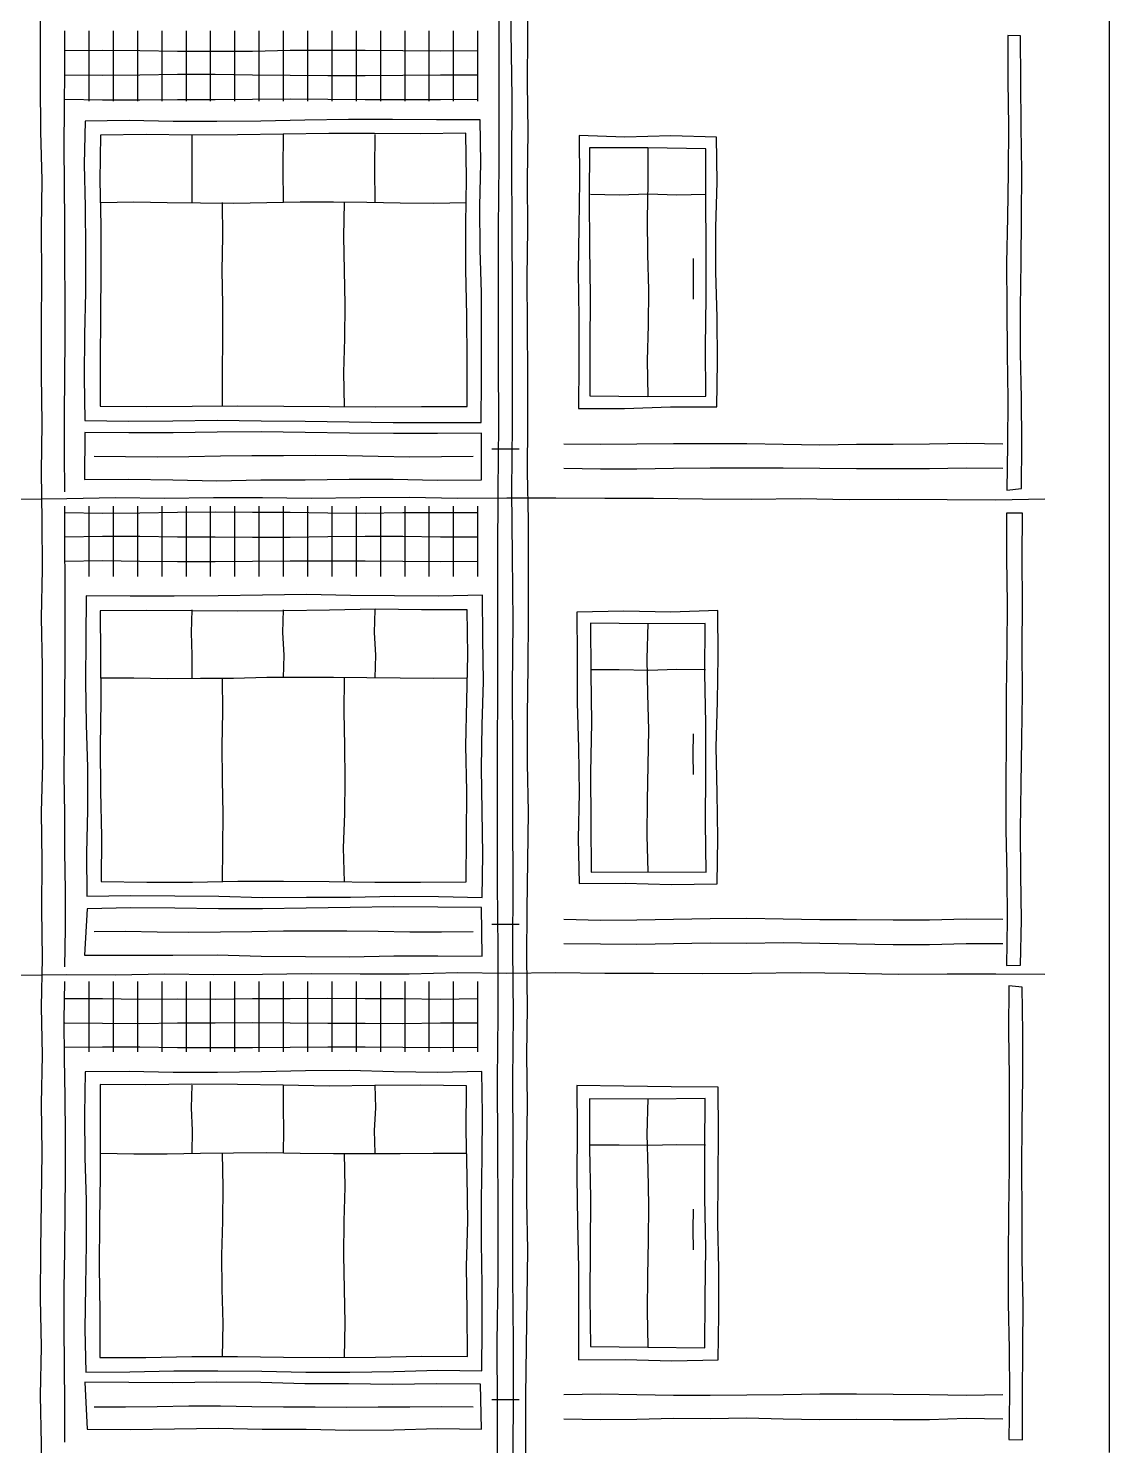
# Model space of a CAD drawing. Header units: millimetres. Extents: x 0 to 165, y 0 to 320.
# Drawn here: x 98.2 to 165, y 78.9 to 166.4 of the extents above; entities that cross this region are included whole.
import ezdxf

# ---------------------------------------------------------------- set-up
doc = ezdxf.new("R2010")
doc.units = ezdxf.units.MM
for name, color, linetype, true_color in [('01_KARKAS', 1, 'Continuous', 0xd62728), ('03_BALKONY', 3, 'Continuous', 0x2ca02c), ('04_KLADKA', 32, 'Continuous', 0x8c5a2b), ('06_VODOSTOK', 4, 'Continuous', 0x0f9aa0)]:
    doc.layers.add(name, color=color, linetype=linetype, true_color=true_color)

msp = doc.modelspace()

# ---------------------------------------------------------------- linework, layer by layer
at = {"layer": '01_KARKAS'}
for points in [[(99.035, 76), (99.051, 79), (99, 82), (99.054, 85), (99.003, 88), (99.015, 91), (99.063, 94), (99.101, 97), (99.068, 100), (99.118, 103), (99.066, 106), (99.115, 109), (99.072, 112), (99.095, 115), (99.053, 118), (99.136, 121), (99.128, 124), (99.122, 127), (99.066, 130), (99.11, 133), (99.09, 136), (99.064, 139), (99.097, 142), (99.068, 145), (99.048, 148), (99.081, 151), (99.056, 154), (99.09, 157), (99.01, 160), (98.999, 163), (99.002, 166), (98.991, 169)], [(128.948, 76), (128.964, 79), (128.962, 82), (129.001, 85), (129.044, 88), (129.078, 91), (129.013, 94), (129.022, 97), (129.054, 100), (129.016, 103), (129.063, 106), (129.028, 109), (129.035, 112), (129.077, 115), (129.131, 118), (129.056, 121), (129.062, 124), (129.106, 127), (129.128, 130), (129.122, 133), (129.12, 136), (129.061, 139), (129.082, 142), (129.073, 145), (129.063, 148), (129.033, 151), (129.085, 154), (129.06, 157), (129.094, 160), (129.055, 163), (129.084, 166), (129.082, 169)], [(165, 78.491), (165, 81.509), (165, 84.528), (165, 87.547), (165, 90.566), (165, 93.585), (165, 96.604), (165, 99.623), (165, 102.642), (165, 105.66), (165, 108.679), (165, 111.698), (165, 114.717), (165, 117.736), (165, 120.755), (165, 123.774), (165, 126.792), (165, 129.811), (165, 132.83), (165, 135.849), (165, 138.868), (165, 141.887), (165, 144.906), (165, 147.925), (165, 150.943), (165, 153.962), (165, 156.981), (165, 160), (165, 163.019), (165, 166.038), (165, 169.057)], [(97.596, 137.324), (100.615, 137.352), (103.635, 137.43), (106.654, 137.385), (109.673, 137.418), (112.692, 137.433), (115.712, 137.388), (118.731, 137.414), (121.75, 137.446), (124.769, 137.374), (127.788, 137.396), (130.808, 137.413), (133.827, 137.392), (136.846, 137.389), (139.865, 137.343), (142.885, 137.33), (145.904, 137.365), (148.923, 137.302), (151.942, 137.318), (154.962, 137.307), (157.981, 137.287), (161, 137.333)], [(97.596, 107.941), (100.615, 107.982), (103.635, 107.968), (106.654, 108.019), (109.673, 107.997), (112.692, 108.008), (115.712, 108.04), (118.731, 108.024), (121.75, 108.028), (124.769, 108.101), (127.788, 108.061), (130.808, 108.11), (133.827, 108.079), (136.846, 108.063), (139.865, 108.056), (142.885, 108.068), (145.904, 108.11), (148.923, 108.072), (151.942, 108.007), (154.962, 108.033), (157.981, 108.021), (161, 108)]]:
    msp.add_lwpolyline(points, dxfattribs=at)
at = {"layer": '03_BALKONY'}
for points in [[(158.711, 165.933), (158.714, 163.128), (158.756, 160.322), (158.725, 157.517), (158.684, 154.711), (158.641, 151.906), (158.657, 149.101), (158.678, 146.295), (158.707, 143.489), (158.7, 140.684), (158.661, 137.879)], [(159.497, 165.904), (158.711, 165.933)], [(159.559, 137.975), (159.574, 140.768), (159.55, 143.56), (159.505, 146.353), (159.49, 149.146), (159.528, 151.939), (159.551, 154.732), (159.57, 157.525), (159.539, 160.318), (159.51, 163.111), (159.497, 165.904)], [(101.763, 160.641), (101.697, 158.004), (101.751, 155.367), (101.775, 152.731), (101.782, 150.094), (101.706, 147.458), (101.697, 144.821), (101.735, 142.184)], [(126.143, 160.725), (123.434, 160.722), (120.725, 160.742), (118.016, 160.741), (115.307, 160.717), (112.599, 160.641), (109.89, 160.619), (107.181, 160.635), (104.472, 160.681), (101.763, 160.641)], [(126.208, 142.06), (126.22, 144.727), (126.226, 147.393), (126.216, 150.06), (126.149, 152.726), (126.108, 155.392), (126.18, 158.059), (126.143, 160.725)], [(102.707, 159.778), (102.66, 156.992), (102.721, 154.205), (102.72, 151.418), (102.691, 148.632), (102.671, 145.845), (102.686, 143.058)], [(125.247, 159.899), (122.43, 159.873), (119.612, 159.887), (116.795, 159.89), (113.977, 159.849), (111.16, 159.803), (108.342, 159.79), (105.525, 159.817), (102.707, 159.778)], [(108.35, 155.633), (108.364, 157.733), (108.35, 159.833)], [(114, 155.633), (113.973, 157.733), (114, 159.833)], [(119.65, 155.633), (119.641, 157.733), (119.65, 159.833)], [(125.344, 143.043), (125.344, 145.853), (125.321, 148.662), (125.256, 151.471), (125.263, 154.281), (125.299, 157.09), (125.247, 159.899)], [(132.254, 159.754), (132.277, 156.947), (132.22, 154.141), (132.18, 151.334), (132.229, 148.528), (132.23, 145.721), (132.199, 142.915)], [(140.73, 159.659), (137.905, 159.737), (135.079, 159.652), (132.254, 159.754)], [(140.739, 143.013), (140.783, 145.788), (140.778, 148.562), (140.689, 151.336), (140.682, 154.11), (140.767, 156.884), (140.73, 159.659)], [(132.891, 159.007), (132.875, 155.945), (132.886, 152.883), (132.931, 149.821), (132.901, 146.759), (132.906, 143.697)], [(140.079, 158.94), (136.485, 158.993), (132.891, 159.007)], [(136.5, 143.683), (136.465, 145.869), (136.521, 148.055), (136.555, 150.24), (136.487, 152.426), (136.469, 154.612), (136.5, 156.798), (136.5, 158.983)], [(140.069, 143.674), (140.042, 146.727), (140.086, 149.78), (140.095, 152.834), (140.071, 155.887), (140.079, 158.94)], [(132.95, 156.133), (134.725, 156.096), (136.5, 156.166), (138.275, 156.11), (140.05, 156.133)], [(102.7, 155.633), (104.755, 155.665), (106.809, 155.619), (108.864, 155.598), (110.918, 155.586), (112.973, 155.626), (115.027, 155.666), (117.082, 155.678), (119.136, 155.648), (121.191, 155.611), (123.245, 155.59), (125.3, 155.633)], [(110.233, 143.033), (110.225, 145.133), (110.253, 147.233), (110.255, 149.333), (110.208, 151.433), (110.251, 153.533), (110.233, 155.633)], [(117.767, 143.033), (117.724, 145.133), (117.783, 147.233), (117.802, 149.333), (117.761, 151.433), (117.713, 153.533), (117.767, 155.633)], [(139.3, 149.653), (139.318, 150.913), (139.3, 152.173)], [(132.906, 143.697), (136.488, 143.662), (140.069, 143.674)], [(102.686, 143.058), (105.518, 143.035), (108.351, 143.061), (111.183, 143.072), (114.015, 143.061), (116.847, 143.032), (119.679, 143.022), (122.512, 143.032), (125.344, 143.043)], [(132.199, 142.915), (135.046, 142.916), (137.892, 143.026), (140.739, 143.013)], [(101.735, 142.184), (104.454, 142.137), (107.174, 142.156), (109.893, 142.201), (112.612, 142.162), (115.331, 142.144), (118.05, 142.086), (120.77, 142.047), (123.489, 142.049), (126.208, 142.06)], [(101.738, 141.433), (101.714, 138.533)], [(126.228, 141.393), (123.507, 141.364), (120.786, 141.37), (118.065, 141.386), (115.344, 141.436), (112.623, 141.48), (109.901, 141.465), (107.18, 141.421), (104.459, 141.404), (101.738, 141.433)], [(126.215, 138.514), (126.228, 141.393)], [(102.3, 139.983), (104.25, 139.948), (106.2, 139.928), (108.15, 139.951), (110.1, 139.99), (112.05, 140.018), (114, 140.007), (115.95, 140.034), (117.9, 140.008), (119.85, 139.966), (121.8, 139.926), (123.75, 139.961), (125.7, 139.983)], [(131.3, 140.733), (133.558, 140.712), (135.817, 140.728), (138.075, 140.764), (140.333, 140.763), (142.592, 140.758), (144.85, 140.713), (147.108, 140.68), (149.367, 140.708), (151.625, 140.717), (153.883, 140.74), (156.142, 140.786), (158.4, 140.733)], [(131.3, 139.233), (133.558, 139.193), (135.817, 139.202), (138.075, 139.239), (140.333, 139.259), (142.592, 139.258), (144.85, 139.251), (147.108, 139.23), (149.367, 139.211), (151.625, 139.21), (153.883, 139.205), (156.142, 139.244), (158.4, 139.233)], [(101.714, 138.533), (104.437, 138.558), (107.159, 138.517), (109.881, 138.46), (112.604, 138.508), (115.326, 138.523), (118.048, 138.549), (120.771, 138.548), (123.493, 138.493), (126.215, 138.514)], [(158.661, 137.879), (159.559, 137.975)], [(158.631, 136.455), (158.641, 133.665), (158.68, 130.875), (158.658, 128.084), (158.615, 125.294), (158.617, 122.504), (158.594, 119.713), (158.599, 116.923), (158.656, 114.133), (158.667, 111.342), (158.626, 108.552)], [(159.615, 136.466), (158.631, 136.455)], [(159.502, 108.564), (159.558, 111.354), (159.506, 114.144), (159.493, 116.935), (159.533, 119.725), (159.575, 122.515), (159.612, 125.305), (159.605, 128.096), (159.619, 130.886), (159.59, 133.676), (159.615, 136.466)], [(101.814, 131.355), (101.791, 128.708), (101.767, 126.062), (101.821, 123.415), (101.898, 120.769), (101.899, 118.122), (101.839, 115.475), (101.859, 112.829)], [(126.289, 131.391), (123.57, 131.336), (120.85, 131.356), (118.131, 131.378), (115.411, 131.442), (112.692, 131.39), (109.973, 131.346), (107.253, 131.33), (104.534, 131.331), (101.814, 131.355)], [(126.271, 112.733), (126.295, 115.398), (126.26, 118.064), (126.213, 120.729), (126.255, 123.395), (126.348, 126.06), (126.303, 128.726), (126.289, 131.391)], [(102.682, 130.43), (102.703, 127.646), (102.711, 124.862), (102.678, 122.078), (102.706, 119.294), (102.763, 116.51), (102.738, 113.726)], [(125.339, 130.498), (122.507, 130.487), (119.675, 130.532), (116.843, 130.47), (114.011, 130.433), (111.179, 130.407), (108.346, 130.437), (105.514, 130.46), (102.682, 130.43)], [(108.35, 126.3), (108.358, 127.7), (108.312, 129.1), (108.35, 130.5)], [(114, 126.3), (114.031, 127.7), (113.962, 129.1), (114, 130.5)], [(119.65, 126.3), (119.697, 127.7), (119.619, 129.1), (119.65, 130.5)], [(125.27, 113.709), (125.3, 116.507), (125.321, 119.305), (125.259, 122.104), (125.307, 124.902), (125.37, 127.7), (125.339, 130.498)], [(140.801, 130.447), (137.904, 130.35), (135.005, 130.413), (132.108, 130.34)], [(132.108, 130.34), (132.122, 127.549), (132.128, 124.757), (132.213, 121.967), (132.257, 119.176), (132.184, 116.384), (132.244, 113.593)], [(140.775, 113.581), (140.804, 116.392), (140.764, 119.203), (140.715, 122.014), (140.788, 124.825), (140.823, 127.636), (140.801, 130.447)], [(132.958, 129.661), (132.974, 126.591), (133.002, 123.521), (132.949, 120.451), (132.969, 117.381), (132.99, 114.311)], [(140.026, 129.638), (136.492, 129.619), (132.958, 129.661)], [(136.5, 114.35), (136.45, 116.536), (136.473, 118.721), (136.517, 120.907), (136.543, 123.093), (136.497, 125.279), (136.449, 127.464), (136.5, 129.65)], [(140.085, 114.306), (140.041, 117.372), (140.072, 120.439), (140.065, 123.505), (140.009, 126.571), (140.026, 129.638)], [(132.95, 126.8), (134.725, 126.803), (136.5, 126.768), (138.275, 126.833), (140.05, 126.8)], [(102.7, 126.3), (104.755, 126.295), (106.809, 126.261), (108.864, 126.283), (110.918, 126.282), (112.973, 126.335), (115.027, 126.326), (117.082, 126.332), (119.136, 126.316), (121.191, 126.29), (123.245, 126.277), (125.3, 126.3)], [(110.233, 113.7), (110.26, 115.8), (110.264, 117.9), (110.233, 120), (110.211, 122.1), (110.26, 124.2), (110.233, 126.3)], [(117.767, 113.7), (117.712, 115.8), (117.779, 117.9), (117.796, 120), (117.779, 122.1), (117.743, 124.2), (117.767, 126.3)], [(139.3, 120.32), (139.288, 121.58), (139.3, 122.84)], [(102.738, 113.726), (105.554, 113.687), (108.371, 113.695), (111.187, 113.744), (114.004, 113.753), (116.82, 113.732), (119.637, 113.678), (122.454, 113.695), (125.27, 113.709)], [(132.99, 114.311), (136.538, 114.321), (140.085, 114.306)], [(101.859, 112.829), (104.572, 112.861), (107.284, 112.848), (109.996, 112.811), (112.709, 112.733), (115.421, 112.76), (118.134, 112.762), (120.847, 112.817), (123.559, 112.792), (126.271, 112.733)], [(132.244, 113.593), (135.088, 113.624), (137.931, 113.544), (140.775, 113.581)], [(101.876, 112.045), (101.715, 109.181)], [(126.229, 112.114), (123.523, 112.134), (120.817, 112.163), (118.111, 112.131), (115.406, 112.072), (112.7, 112.049), (109.994, 112.036), (107.288, 112.073), (104.582, 112.109), (101.876, 112.045)], [(126.252, 109.111), (126.229, 112.114)], [(131.3, 111.4), (133.558, 111.344), (135.817, 111.369), (138.075, 111.406), (140.333, 111.441), (142.592, 111.454), (144.85, 111.426), (147.108, 111.377), (149.367, 111.386), (151.625, 111.354), (153.883, 111.353), (156.142, 111.412), (158.4, 111.4)], [(102.3, 110.65), (104.25, 110.671), (106.2, 110.61), (108.15, 110.591), (110.1, 110.625), (112.05, 110.641), (114, 110.673), (115.95, 110.679), (117.9, 110.692), (119.85, 110.656), (121.8, 110.621), (123.75, 110.617), (125.7, 110.65)], [(131.3, 109.9), (133.558, 109.876), (135.817, 109.859), (138.075, 109.9), (140.333, 109.936), (142.592, 109.923), (144.85, 109.954), (147.108, 109.926), (149.367, 109.87), (151.625, 109.837), (153.883, 109.843), (156.142, 109.907), (158.4, 109.9)], [(101.715, 109.181), (104.441, 109.183), (107.167, 109.183), (109.894, 109.198), (112.62, 109.12), (115.346, 109.104), (118.073, 109.08), (120.799, 109.135), (123.526, 109.147), (126.252, 109.111)], [(158.626, 108.552), (159.502, 108.564)], [(158.773, 107.278), (158.764, 104.48), (158.793, 101.682), (158.793, 98.884), (158.791, 96.086), (158.746, 93.288), (158.726, 90.489), (158.742, 87.691), (158.793, 84.893), (158.815, 82.095), (158.774, 79.297)], [(159.594, 107.201), (158.773, 107.278)], [(159.622, 79.273), (159.62, 82.066), (159.649, 84.859), (159.653, 87.652), (159.6, 90.444), (159.59, 93.237), (159.572, 96.03), (159.593, 98.823), (159.645, 101.615), (159.642, 104.408), (159.594, 107.201)], [(101.752, 101.99), (101.709, 99.341), (101.725, 96.693), (101.806, 94.045), (101.812, 91.396), (101.781, 88.747), (101.728, 86.099), (101.805, 83.45)], [(126.244, 101.997), (123.523, 101.945), (120.802, 101.986), (118.08, 102.058), (115.359, 102.032), (112.638, 101.987), (109.916, 101.941), (107.195, 101.943), (104.474, 102), (101.752, 101.99)], [(126.238, 83.535), (126.266, 86.172), (126.268, 88.81), (126.228, 91.447), (126.224, 94.085), (126.256, 96.722), (126.276, 99.36), (126.244, 101.997)], [(102.678, 101.2), (102.684, 98.391), (102.685, 95.583), (102.644, 92.774), (102.612, 89.965), (102.658, 87.156), (102.653, 84.347)], [(125.288, 101.116), (122.462, 101.158), (119.636, 101.135), (116.809, 101.102), (113.983, 101.152), (111.157, 101.198), (108.331, 101.221), (105.504, 101.187), (102.678, 101.2)], [(108.35, 96.967), (108.373, 98.367), (108.325, 99.767), (108.35, 101.167)], [(114, 96.967), (114.01, 98.367), (113.993, 99.767), (114, 101.167)], [(119.65, 96.967), (119.618, 98.367), (119.692, 99.767), (119.65, 101.167)], [(125.36, 84.42), (125.33, 87.202), (125.299, 89.985), (125.369, 92.768), (125.345, 95.551), (125.274, 98.333), (125.288, 101.116)], [(132.105, 101.131), (132.136, 98.312), (132.099, 95.493), (132.146, 92.674), (132.206, 89.855), (132.207, 87.035), (132.209, 84.216)], [(140.833, 101.027), (137.924, 101.063), (135.014, 101.095), (132.105, 101.131)], [(140.84, 84.207), (140.873, 87.01), (140.864, 89.814), (140.804, 92.617), (140.83, 95.42), (140.855, 98.224), (140.833, 101.027)], [(132.898, 100.312), (132.879, 97.254), (132.956, 94.197), (132.934, 91.139), (132.913, 88.082), (132.956, 85.025)], [(140.037, 100.344), (136.467, 100.302), (132.898, 100.312)], [(136.5, 85.017), (136.465, 87.202), (136.485, 89.388), (136.522, 91.574), (136.553, 93.76), (136.512, 95.945), (136.457, 98.131), (136.5, 100.317)], [(140.012, 84.956), (140.026, 88.034), (140.063, 91.111), (140.01, 94.189), (140.004, 97.266), (140.037, 100.344)], [(132.95, 97.467), (134.725, 97.473), (136.5, 97.445), (138.275, 97.496), (140.05, 97.467)], [(102.7, 96.967), (104.755, 96.923), (106.809, 96.929), (108.864, 96.957), (110.918, 96.981), (112.973, 97.001), (115.027, 96.958), (117.082, 96.95), (119.136, 96.932), (121.191, 96.95), (123.245, 96.959), (125.3, 96.967)], [(110.233, 84.367), (110.263, 86.467), (110.215, 88.567), (110.188, 90.667), (110.258, 92.767), (110.274, 94.867), (110.233, 96.967)], [(117.767, 84.367), (117.806, 86.467), (117.765, 88.567), (117.717, 90.667), (117.747, 92.767), (117.808, 94.867), (117.767, 96.967)], [(139.3, 90.987), (139.292, 92.247), (139.3, 93.507)], [(132.956, 85.025), (136.484, 84.98), (140.012, 84.956)], [(102.653, 84.347), (105.492, 84.359), (108.33, 84.406), (111.168, 84.407), (114.007, 84.372), (116.845, 84.347), (119.683, 84.378), (122.521, 84.425), (125.36, 84.42)], [(132.209, 84.216), (135.086, 84.237), (137.963, 84.141), (140.84, 84.207)], [(101.805, 83.45), (104.52, 83.467), (107.235, 83.519), (109.949, 83.52), (112.664, 83.508), (115.379, 83.446), (118.094, 83.444), (120.808, 83.496), (123.523, 83.578), (126.238, 83.535)], [(126.162, 82.699), (123.449, 82.733), (120.734, 82.678), (118.02, 82.722), (115.306, 82.73), (112.592, 82.808), (109.878, 82.822), (107.164, 82.786), (104.45, 82.803), (101.736, 82.83)], [(101.736, 82.83), (101.868, 79.921)], [(126.217, 79.937), (126.162, 82.699)], [(102.3, 81.317), (104.25, 81.301), (106.2, 81.334), (108.15, 81.37), (110.1, 81.36), (112.05, 81.321), (114, 81.312), (115.95, 81.298), (117.9, 81.28), (119.85, 81.312), (121.8, 81.316), (123.75, 81.331), (125.7, 81.317)], [(131.3, 82.067), (133.558, 82.107), (135.817, 82.06), (138.075, 82.026), (140.333, 82.033), (142.592, 82.05), (144.85, 82.068), (147.108, 82.109), (149.367, 82.106), (151.625, 82.081), (153.883, 82.064), (156.142, 82.018), (158.4, 82.067)], [(131.3, 80.567), (133.558, 80.53), (135.817, 80.546), (138.075, 80.603), (140.333, 80.59), (142.592, 80.63), (144.85, 80.563), (147.108, 80.529), (149.367, 80.54), (151.625, 80.53), (153.883, 80.533), (156.142, 80.611), (158.4, 80.567)], [(101.868, 79.921), (104.574, 79.899), (107.279, 79.941), (109.984, 79.988), (112.69, 79.938), (115.395, 79.924), (118.101, 79.875), (120.806, 79.895), (123.512, 79.977), (126.217, 79.937)], [(158.774, 79.297), (159.622, 79.273)]]:
    msp.add_lwpolyline(points, dxfattribs=at)
at = {"layer": '04_KLADKA'}
for points in [[(100.5, 137.783), (100.482, 140.153), (100.483, 142.522), (100.506, 144.892), (100.525, 147.261), (100.524, 149.631), (100.507, 152), (100.498, 154.369), (100.482, 156.739), (100.455, 159.108), (100.487, 161.478), (100.493, 163.847), (100.5, 166.217)], [(102, 161.883), (102, 166.217)], [(103.5, 161.883), (103.5, 166.217)], [(105, 161.883), (105, 166.217)], [(106.5, 161.883), (106.5, 166.217)], [(108, 161.883), (108, 166.217)], [(109.5, 161.883), (109.5, 166.217)], [(111, 161.883), (111, 166.217)], [(112.5, 161.883), (112.5, 166.217)], [(114, 161.883), (114, 166.217)], [(115.5, 161.883), (115.5, 166.217)], [(117, 161.883), (117, 166.217)], [(118.5, 161.883), (118.5, 166.217)], [(120, 161.883), (120, 166.217)], [(121.5, 161.883), (121.5, 166.217)], [(123, 161.883), (123, 166.217)], [(124.5, 161.883), (124.5, 166.217)], [(126, 161.883), (126, 166.217)], [(100.5, 165), (102.818, 165.035), (105.136, 165.005), (107.455, 164.972), (109.773, 164.975), (112.091, 164.976), (114.409, 165.021), (116.727, 165.033), (119.045, 165.03), (121.364, 165.004), (123.682, 164.982), (126, 165)], [(100.5, 163.5), (102.818, 163.491), (105.136, 163.498), (107.455, 163.538), (109.773, 163.543), (112.091, 163.506), (114.409, 163.491), (116.727, 163.464), (119.045, 163.472), (121.364, 163.491), (123.682, 163.503), (126, 163.5)], [(100.5, 162), (102.818, 161.973), (105.136, 161.959), (107.455, 161.977), (109.773, 161.985), (112.091, 162.01), (114.409, 162.035), (116.727, 162.011), (119.045, 161.985), (121.364, 161.978), (123.682, 161.981), (126, 162)], [(100.5, 108.45), (100.534, 110.819), (100.541, 113.189), (100.508, 115.558), (100.492, 117.928), (100.46, 120.297), (100.476, 122.667), (100.503, 125.036), (100.51, 127.406), (100.514, 129.775), (100.526, 132.144), (100.503, 134.514), (100.5, 136.883)], [(100.5, 136.5), (102.818, 136.463), (105.136, 136.468), (107.455, 136.517), (109.773, 136.529), (112.091, 136.522), (114.409, 136.512), (116.727, 136.472), (119.045, 136.459), (121.364, 136.489), (123.682, 136.488), (126, 136.5)], [(102, 132.55), (102, 136.883)], [(103.5, 132.55), (103.5, 136.883)], [(105, 132.55), (105, 136.883)], [(106.5, 132.55), (106.5, 136.883)], [(108, 132.55), (108, 136.883)], [(109.5, 132.55), (109.5, 136.883)], [(111, 132.55), (111, 136.883)], [(112.5, 132.55), (112.5, 136.883)], [(114, 132.55), (114, 136.883)], [(115.5, 132.55), (115.5, 136.883)], [(117, 132.55), (117, 136.883)], [(118.5, 132.55), (118.5, 136.883)], [(120, 132.55), (120, 136.883)], [(121.5, 132.55), (121.5, 136.883)], [(123, 132.55), (123, 136.883)], [(124.5, 132.55), (124.5, 136.883)], [(126, 132.55), (126, 136.883)], [(100.5, 135), (102.818, 135.043), (105.136, 135.033), (107.455, 134.988), (109.773, 134.994), (112.091, 134.966), (114.409, 134.978), (116.727, 135.008), (119.045, 135.036), (121.364, 135.029), (123.682, 134.998), (126, 135)], [(100.5, 133.5), (102.818, 133.529), (105.136, 133.487), (107.455, 133.481), (109.773, 133.468), (112.091, 133.491), (114.409, 133.522), (116.727, 133.517), (119.045, 133.521), (121.364, 133.495), (123.682, 133.469), (126, 133.5)], [(100.5, 79.117), (100.504, 81.486), (100.488, 83.856), (100.459, 86.225), (100.462, 88.594), (100.504, 90.964), (100.525, 93.333), (100.535, 95.703), (100.534, 98.072), (100.509, 100.442), (100.482, 102.811), (100.461, 105.181), (100.5, 107.55)], [(102, 103.217), (102, 107.55)], [(103.5, 103.217), (103.5, 107.55)], [(105, 103.217), (105, 107.55)], [(106.5, 103.217), (106.5, 107.55)], [(108, 103.217), (108, 107.55)], [(109.5, 103.217), (109.5, 107.55)], [(111, 103.217), (111, 107.55)], [(112.5, 103.217), (112.5, 107.55)], [(114, 103.217), (114, 107.55)], [(115.5, 103.217), (115.5, 107.55)], [(117, 103.217), (117, 107.55)], [(118.5, 103.217), (118.5, 107.55)], [(120, 103.217), (120, 107.55)], [(121.5, 103.217), (121.5, 107.55)], [(123, 103.217), (123, 107.55)], [(124.5, 103.217), (124.5, 107.55)], [(126, 103.217), (126, 107.55)], [(100.5, 106.5), (102.818, 106.507), (105.136, 106.467), (107.455, 106.486), (109.773, 106.471), (112.091, 106.514), (114.409, 106.513), (116.727, 106.533), (119.045, 106.499), (121.364, 106.501), (123.682, 106.471), (126, 106.5)], [(100.5, 105), (102.818, 104.988), (105.136, 104.973), (107.455, 105.003), (109.773, 105.008), (112.091, 105.035), (114.409, 105.013), (116.727, 104.988), (119.045, 104.989), (121.364, 104.96), (123.682, 105.002), (126, 105)], [(100.5, 103.5), (102.818, 103.529), (105.136, 103.519), (107.455, 103.474), (109.773, 103.474), (112.091, 103.491), (114.409, 103.495), (116.727, 103.526), (119.045, 103.514), (121.364, 103.501), (123.682, 103.488), (126, 103.5)]]:
    msp.add_lwpolyline(points, dxfattribs=at)
at = {"layer": '06_VODOSTOK'}
for points in [[(127.215, 77.203), (127.203, 81.246), (127.195, 85.289), (127.249, 89.332), (127.25, 93.375), (127.22, 97.418), (127.214, 101.462), (127.247, 105.505), (127.241, 109.548), (127.209, 113.591), (127.206, 117.634), (127.204, 121.677), (127.222, 125.72), (127.234, 129.763), (127.233, 133.806), (127.247, 137.849), (127.297, 141.892), (127.278, 145.935), (127.276, 149.978), (127.273, 154.022), (127.309, 158.065), (127.308, 162.108), (127.309, 166.151), (127.323, 170.194)], [(128.146, 77.203), (128.204, 81.246), (128.191, 85.289), (128.157, 89.332), (128.152, 93.375), (128.182, 97.418), (128.163, 101.462), (128.191, 105.505), (128.165, 109.548), (128.168, 113.591), (128.157, 117.634), (128.148, 121.677), (128.125, 125.72), (128.17, 129.763), (128.134, 133.806), (128.098, 137.849), (128.138, 141.892), (128.136, 145.935), (128.125, 149.978), (128.107, 154.022), (128.086, 158.065), (128.109, 162.108), (128.06, 166.151), (128.071, 170.194)], [(126.85, 140.433), (128.55, 140.433)], [(126.85, 111.1), (128.55, 111.1)], [(126.85, 81.767), (128.55, 81.767)]]:
    msp.add_lwpolyline(points, dxfattribs=at)

doc.saveas('drawing.dxf')
